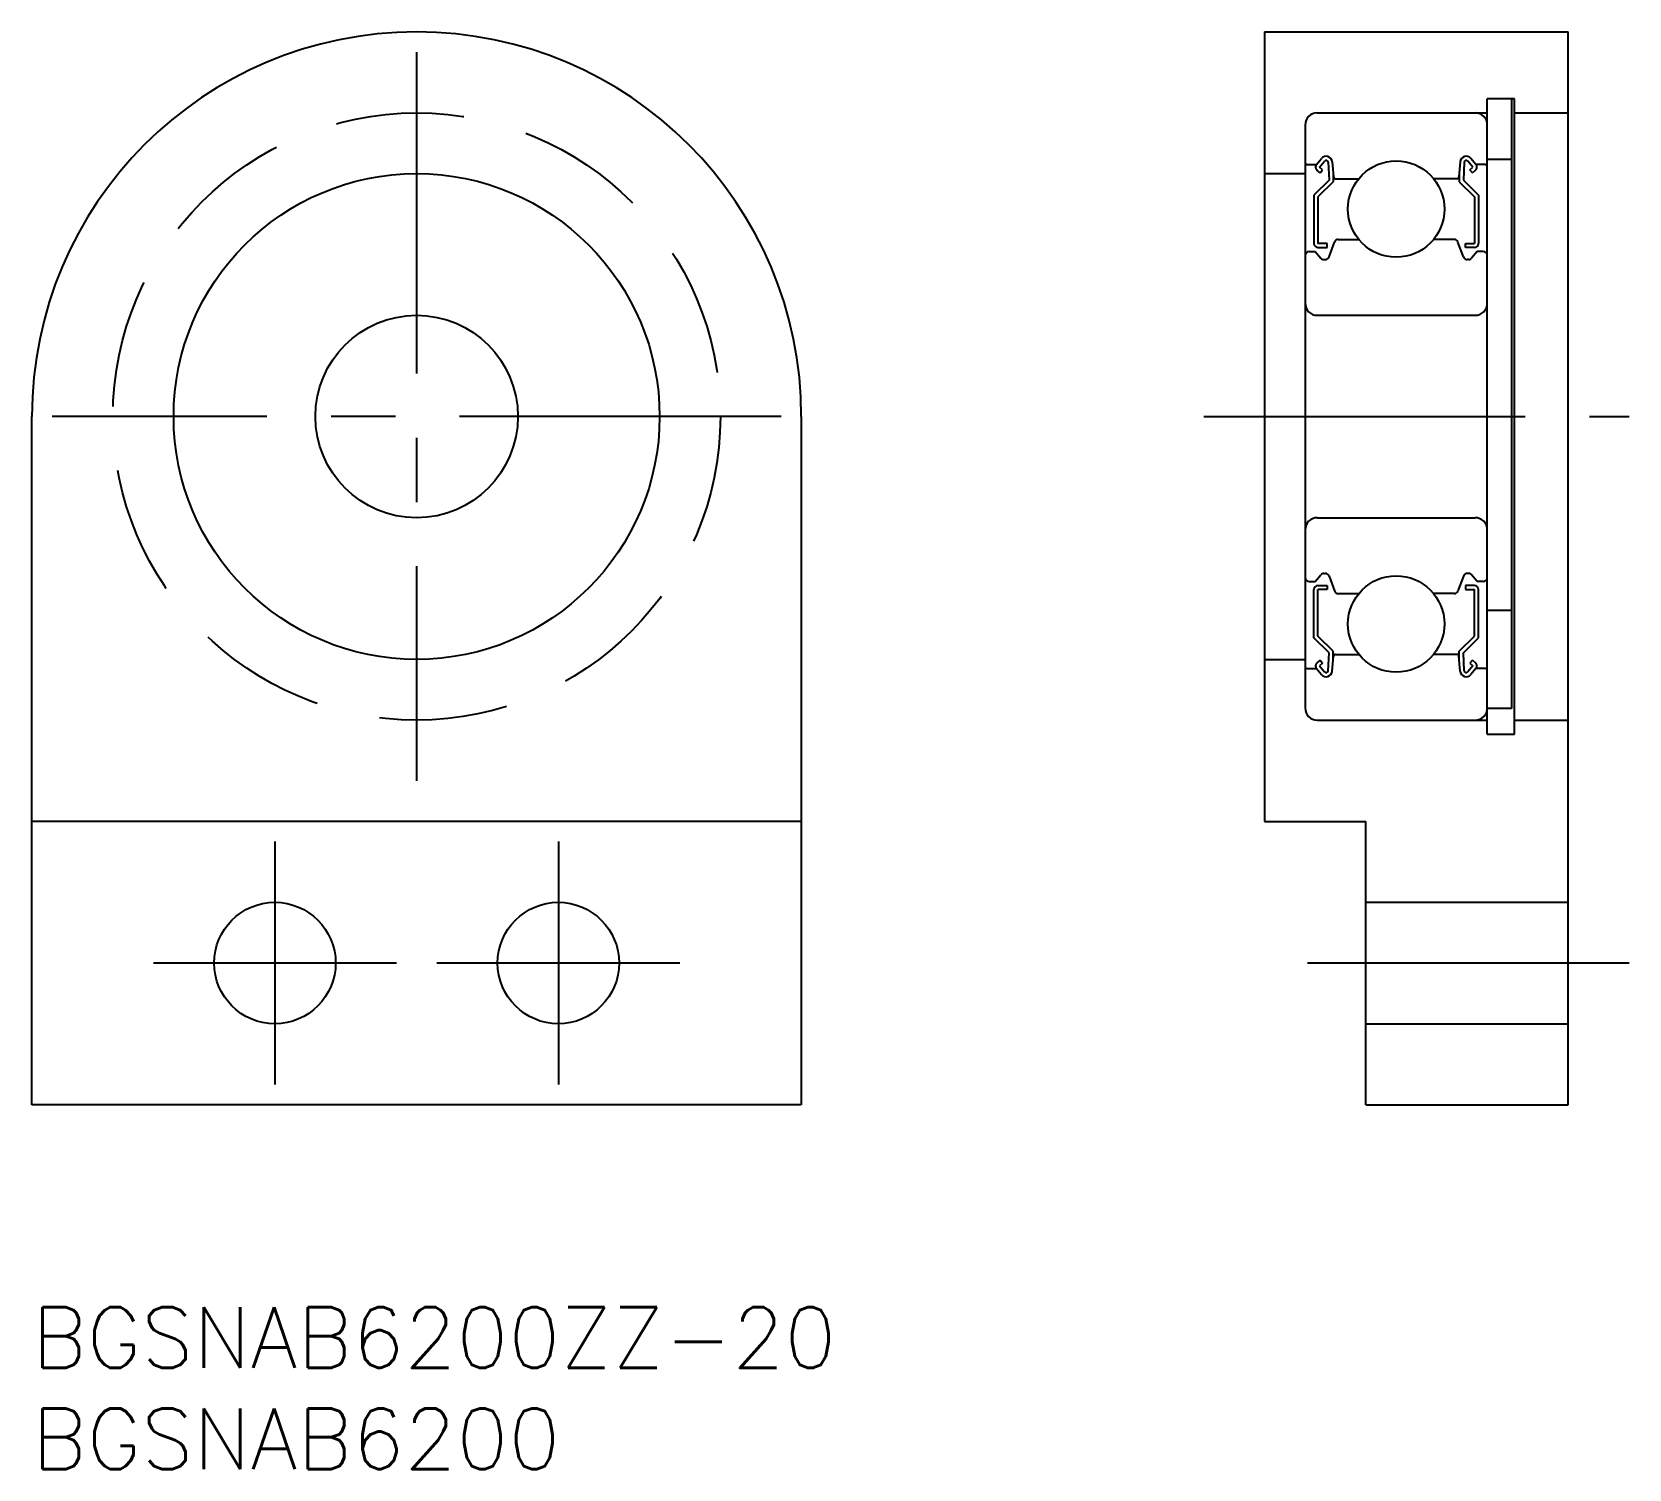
# Model space of a CAD drawing. Extents: x 0 to 78.9, y -8 to 63.
import ezdxf

# ---------------------------------------------------------------- set-up
doc = ezdxf.new("R2010")
doc.units = 0
doc.header["$LTSCALE"] = 0.5
doc.linetypes.add('CENTER', pattern=[50.8, 31.75, -6.35, 6.35, -6.35])
doc.linetypes.add('DASHED', pattern=[19.05, 12.7, -6.35])
for name, color, linetype in [('MSM_CENTER', 1, 'CENTER'), ('MSM_CONTINUOUS', 7, 'CONTINUOUS'), ('MSM_DASHED', 4, 'DASHED'), ('MSM_PART_NUMBER', 7, 'CONTINUOUS')]:
    doc.layers.add(name, color=color, linetype=linetype)
doc.styles.get("Standard").update_dxf_attribs({"font": 'txt.shx', "height": 3, "bigfont": 'bigfont.shx'})

# ---------------------------------------------------------------- blocks, each defined once
blk = doc.blocks.new('*U6')
at = {"layer": 'MSM_PART_NUMBER'}
blk.add_text('BGSNAB6200ZZ-20', height=3, dxfattribs=at).set_placement((0, -3))
blk = doc.blocks.new('*U7')
at = {"layer": 'MSM_PART_NUMBER'}
blk.add_text('BGSNAB6200', height=3, dxfattribs=at).set_placement((0, -8))

msp = doc.modelspace()

# ---------------------------------------------------------------- linework, layer by layer
at = {"layer": 'MSM_CENTER'}
for p, q in [((19, 62), (19, 26)), ((37, 44), (1, 44)), ((57.881, 44), (78.881, 44)), ((12, 23), (12, 11)), ((26, 23), (26, 11)), ((18, 17), (6, 17)), ((32, 17), (20, 17)), ((78.881, 17), (62.881, 17))]:
    msp.add_line(p, q, dxfattribs=at)
at = {"layer": 'MSM_CONTINUOUS'}
for p, q in [((60.881, 63), (60.881, 24)), ((60.881, 63), (75.881, 63)), ((75.881, 10), (75.881, 63)), ((71.881, 28.3), (71.881, 59.7)), ((73.231, 59.7, -1.3), (71.881, 59.7, -1.3)), ((73.081, 59.7), (73.081, 29.58)), ((73.231, 28.3, -0.1), (73.231, 59.7, -0.1)), ((62.881, 58.4), (62.881, 29.6)), ((63.481, 59), (71.881, 59)), ((73.231, 59, -1.3), (75.881, 59, -1.3)), ((62.981, 56.45), (63.441, 56.45)), ((63.441, 56.45), (63.691, 56.747)), ((63.619, 56.04), (63.466, 56.168)), ((63.594, 56.321), (63.845, 56.619)), ((63.747, 56.193), (63.594, 56.321)), ((63.619, 56.04), (63.747, 56.193)), ((64.021, 56.56), (64.064, 55.683)), ((64.22, 56.581), (64.284, 55.841)), ((64.264, 56.07), (64.264, 55.6)), ((70.543, 56.581), (70.478, 55.841)), ((70.498, 56.07), (70.498, 55.6)), ((70.742, 56.56), (70.698, 55.683)), ((71.168, 56.321), (70.918, 56.619)), ((71.015, 56.193), (71.168, 56.321)), ((71.143, 56.04), (71.015, 56.193)), ((71.321, 56.45), (71.072, 56.747)), ((71.143, 56.04), (71.297, 56.168)), ((71.781, 56.45), (71.321, 56.45)), ((73.081, 56.7, -1.3), (71.881, 56.7, -1.3)), ((60.881, 56), (62.881, 56)), ((64.064, 55.683), (63.314, 54.933)), ((64.264, 55.6), (63.514, 54.85)), ((64.384, 55.75), (65.532, 55.75)), ((70.379, 55.75), (69.231, 55.75)), ((70.498, 55.6), (71.248, 54.85)), ((70.698, 55.683), (71.448, 54.933)), ((63.314, 54.933), (63.314, 52.55)), ((63.514, 54.85), (63.514, 52.55)), ((71.248, 54.85), (71.248, 52.55)), ((71.448, 54.933), (71.448, 52.55)), ((63.081, 52.15), (63.381, 52.15)), ((63.381, 52.15), (63.657, 51.821)), ((63.964, 52.55), (63.514, 52.55)), ((63.514, 52.35), (63.964, 52.35)), ((63.964, 52.35), (63.964, 52.55)), ((64.063, 51.882), (64.332, 52.618)), ((64.52, 52.75), (65.532, 52.75)), ((70.243, 52.75), (69.231, 52.75)), ((70.7, 51.882), (70.431, 52.618)), ((70.798, 52.55), (71.248, 52.55)), ((70.798, 52.35), (70.798, 52.55)), ((71.248, 52.35), (70.798, 52.35)), ((71.381, 52.15), (71.106, 51.821)), ((71.681, 52.15), (71.381, 52.15)), ((63.81, 51.75), (63.875, 51.75)), ((70.953, 51.75), (70.888, 51.75)), ((63.481, 49), (71.281, 49)), ((0, 10), (0, 44)), ((38, 44), (38, 10)), ((63.481, 39), (71.281, 39)), ((63.081, 35.85), (63.381, 35.85)), ((63.381, 35.85), (63.657, 36.179)), ((63.514, 35.65), (63.964, 35.65)), ((63.81, 36.25), (63.875, 36.25)), ((63.964, 35.65), (63.964, 35.45)), ((64.063, 36.118), (64.332, 35.382)), ((70.7, 36.118), (70.431, 35.382)), ((71.248, 35.65), (70.798, 35.65)), ((70.798, 35.65), (70.798, 35.45)), ((70.953, 36.25), (70.888, 36.25)), ((71.381, 35.85), (71.106, 36.179)), ((71.681, 35.85), (71.381, 35.85)), ((63.314, 33.067), (63.314, 35.45)), ((63.514, 33.15), (63.514, 35.45)), ((63.964, 35.45), (63.514, 35.45)), ((64.52, 35.25), (65.532, 35.25)), ((70.243, 35.25), (69.231, 35.25)), ((70.798, 35.45), (71.248, 35.45)), ((71.248, 33.15), (71.248, 35.45)), ((71.448, 33.067), (71.448, 35.45)), ((73.081, 34.424, -1.3), (71.881, 34.424, -1.3)), ((64.264, 32.4), (63.514, 33.15)), ((70.498, 32.4), (71.248, 33.15)), ((64.064, 32.317), (63.314, 33.067)), ((64.264, 31.93), (64.264, 32.4)), ((70.498, 31.93), (70.498, 32.4)), ((70.698, 32.317), (71.448, 33.067)), ((60.881, 32), (62.881, 32)), ((63.619, 31.96), (63.466, 31.832)), ((63.747, 31.807), (63.594, 31.679)), ((63.594, 31.679), (63.845, 31.381)), ((63.619, 31.96), (63.747, 31.807)), ((64.021, 31.44), (64.064, 32.317)), ((64.22, 31.419), (64.284, 32.159)), ((64.384, 32.25), (65.532, 32.25)), ((64.671, 32.25), (64.671, 32.25)), ((64.958, 32.25), (64.958, 32.25)), ((70.379, 32.25), (69.231, 32.25)), ((70.543, 31.419), (70.478, 32.159)), ((70.742, 31.44), (70.698, 32.317)), ((71.168, 31.679), (70.918, 31.381)), ((71.143, 31.96), (71.015, 31.807)), ((71.015, 31.807), (71.168, 31.679)), ((71.143, 31.96), (71.297, 31.832)), ((62.981, 31.55), (63.441, 31.55)), ((63.441, 31.55), (63.691, 31.253)), ((71.321, 31.55), (71.072, 31.253)), ((71.781, 31.55), (71.321, 31.55)), ((73.081, 29.58, -1.3), (71.881, 29.58, -1.3)), ((63.481, 29), (71.881, 29)), ((73.231, 29, -1.3), (75.881, 29, -1.3)), ((71.881, 28.3, -1.3), (73.231, 28.3, -1.3)), ((38, 24), (0, 24)), ((60.881, 24), (65.881, 24)), ((65.881, 10), (65.881, 24)), ((65.881, 20), (75.881, 20)), ((65.881, 14), (75.881, 14)), ((38, 10), (0, 10)), ((65.881, 10), (75.881, 10))]:
    msp.add_line(p, q, dxfattribs=at)
for centre, radius in [((67.381, 54.25), 2.381), ((19, 44), 12), ((19, 44), 5), ((67.381, 33.75), 2.381), ((12, 17), 3), ((26, 17), 3)]:
    msp.add_circle(centre, radius, dxfattribs=at)
for centre, radius, start, end in [((19, 44), 19, 0, 180), ((63.481, 58.4), 0.6, 90, 180), ((71.281, 58.4), 0.6, 0, 90), ((63.921, 56.555), 0.3, 4.99676, 140.00293), ((70.842, 56.555), 0.3, 39.99707, 175.00324), ((62.981, 56.55), 0.1, 180, 270), ((63.595, 56.321), 0.2, 140.00293, 230.08703), ((63.921, 56.555), 0.1, 2.81982, 140.00215), ((70.842, 56.555), 0.1, 39.99785, 177.18018), ((71.168, 56.321), 0.2, 309.91297, 39.99707), ((71.781, 56.55), 0.1, 270, 0), ((64.384, 55.85), 0.1, 184.99676, 269.9995), ((70.379, 55.85), 0.1, 270.0005, 355.00324), ((63.081, 51.95), 0.2, 90, 180), ((63.514, 52.55), 0.2, 180, 270), ((64.52, 52.55), 0.2, 90, 159.99139), ((70.243, 52.55), 0.2, 20.00861, 90), ((71.248, 52.55), 0.2, 270, 0), ((71.681, 51.95), 0.2, 0, 90), ((63.81, 51.95), 0.2, 219.99503, 270), ((63.875, 51.95), 0.2, 270, 339.99139), ((70.888, 51.95), 0.2, 200.00861, 270), ((70.953, 51.95), 0.2, 270, 320.00497), ((63.481, 49.6), 0.6, 180, 270), ((71.281, 49.6), 0.6, 270, 0), ((63.481, 38.4), 0.6, 90, 180), ((71.281, 38.4), 0.6, 0, 90), ((63.081, 36.05), 0.2, 180, 270), ((63.514, 35.45), 0.2, 90, 180), ((63.81, 36.05), 0.2, 90, 140.00497), ((63.875, 36.05), 0.2, 20.00861, 90), ((70.888, 36.05), 0.2, 90, 159.99139), ((70.953, 36.05), 0.2, 39.99503, 90), ((71.248, 35.45), 0.2, 0, 90), ((71.681, 36.05), 0.2, 270, 0), ((64.52, 35.45), 0.2, 200.00861, 270), ((70.243, 35.45), 0.2, 270, 339.99139), ((63.595, 31.679), 0.2, 129.91297, 219.99707), ((64.384, 32.15), 0.1, 90.0005, 175.00324), ((70.379, 32.15), 0.1, 4.99676, 89.9995), ((71.168, 31.679), 0.2, 320.00293, 50.08703), ((62.981, 31.45), 0.1, 90, 180), ((63.921, 31.445), 0.3, 219.99707, 355.00324), ((63.921, 31.445), 0.1, 219.99785, 357.18018), ((70.842, 31.445), 0.3, 184.99676, 320.00293), ((70.842, 31.445), 0.1, 182.81982, 320.00215), ((71.781, 31.45), 0.1, 0, 90), ((63.481, 29.6), 0.6, 180, 270), ((71.281, 29.6), 0.6, 270, 0)]:
    msp.add_arc(centre, radius, start, end, dxfattribs=at)
at = {"layer": 'MSM_DASHED'}
msp.add_circle((19, 44), 15, dxfattribs=at)

# ---------------------------------------------------------------- block references
at = {"layer": 'MSM_CONTINUOUS'}
for name in ['*U6', '*U7']:
    msp.add_blockref(name, (0, 0), dxfattribs=at)

doc.saveas('drawing.dxf')
